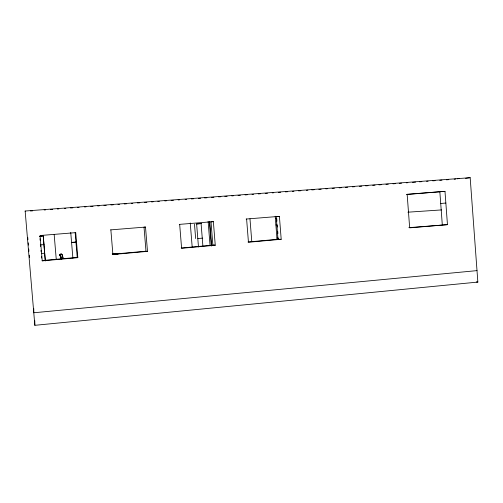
<?xml version="1.0" encoding="UTF-8"?>
<svg xmlns="http://www.w3.org/2000/svg" width="503" height="503" viewBox="0 0 503 503"><rect width="100%" height="100%" fill="white"/><g stroke="black" fill="none" stroke-linecap="round" stroke-linejoin="round"><path stroke-width="0.75" d="M33.783 308.635L33.776 312.772L477.007 270.62M40.913 236.36L41.466 236.196L40.378 236.316M45.358 261L43.252 236.039L45.201 260.051M454.171 179.231L455.68 179.018M457.196 178.81L459.465 178.49M465.533 178.332L470.173 177.685L477.85 282.076L34.845 325.315L25.15 211.027L470.173 177.685M75.727 232.638L75.167 232.719L77.229 257.404L77.82 257.662L75.727 232.638L40.014 235.53L42.246 260.881L77.82 257.662M406.349 194.529L444.985 191.341L447.456 224.652L409.668 227.853L407.147 194.271L444.985 191.341M145.499 227.06L144.021 227.211L145.983 251.198L147.492 251.368L145.499 227.06L110.61 229.884M213.366 221.634L211.015 221.854L212.882 245.156L215.253 245.244L213.366 221.634L179.294 224.388M279.398 216.353L276.229 216.636L278.002 239.271L281.196 239.283L279.398 216.353L246.156 219.044M77.229 257.404L42.133 260.573L42.246 260.881M112.615 254.21L145.983 251.198M181.206 248.017L214.441 245.011M247.973 241.987L278.002 239.271M147.492 251.368L112.898 254.493L110.861 229.833M215.253 245.244L181.602 248.287L179.665 224.325M281.196 239.283L248.451 242.245L246.602 218.975M198.478 246.979L196.623 223.948L201.558 223.558M440.716 203.482L445.853 203.042M112.213 253.952L119.771 253.311L122.066 253.707M115.08 254.298L118.186 254.034M275.38 218.421L276.7 218.315L276.927 221.238M197.798 238.541L202.759 238.126M41.743 253.449L44.698 253.204M408.845 227.652L447.456 224.652M40.278 244.923L43.975 244.621M71.363 242.396L75.959 242.018M71.583 242.565L76.091 242.195M40.29 236.272L43.252 236.039M39.693 236.423L41.29 236.247M39.737 236.46L41.975 236.272M196.623 223.948L201.697 223.521M30.469 211.009L32.695 210.839M44.107 209.984L45.66 209.87M50.319 209.518L52.652 209.342M57.311 208.996L58.864 208.877M64.296 208.475L65.849 208.355M70.508 208.003L72.841 207.833M77.5 207.481L79.053 207.368M84.491 206.959L86.044 206.84M90.703 206.494L93.03 206.318M97.689 205.966L99.242 205.853M103.901 205.501L106.234 205.325M110.912 204.979L113.257 204.803M117.941 204.451L119.507 204.331M124.197 203.979L126.536 203.803M131.226 203.451L132.792 203.338M137.476 202.986L139.821 202.81M144.512 202.458L146.857 202.281M151.541 201.929L153.107 201.81M157.797 201.458L159.357 201.345M164.827 200.93L166.392 200.816M171.083 200.464L173.422 200.288M178.106 199.936L179.659 199.823M185.11 199.414L186.663 199.295M191.335 198.943L193.674 198.767M198.339 198.421L200.678 198.245M204.57 197.949L206.903 197.78M211.574 197.428L213.907 197.251M218.579 196.899L220.911 196.73M224.803 196.434L227.142 196.258M231.814 195.912L233.367 195.793M238.038 195.441L240.371 195.265M245.036 194.919L247.363 194.743M252.016 194.397L253.569 194.277M258.228 193.932L260.554 193.756M265.207 193.404L267.539 193.227M272.192 192.882L273.745 192.762M278.404 192.416L280.731 192.24M285.383 191.894L287.716 191.718M292.369 191.366L293.922 191.253M298.575 190.901L300.907 190.725M306.34 190.323L307.899 190.203M311.803 189.908L314.142 189.738M318.827 189.386L321.172 189.21M325.856 188.858L327.415 188.738M332.099 188.386L334.438 188.21M339.123 187.864L341.468 187.688M345.372 187.393L347.711 187.217M352.396 186.864L354.741 186.688M359.425 186.336L361.764 186.167M365.668 185.871L368.007 185.695M372.692 185.343L375.037 185.167M378.941 184.878L381.28 184.702M385.964 184.35L388.31 184.173M392.994 183.821L395.333 183.645M399.237 183.356L401.576 183.18M406.254 182.828L407.814 182.708M412.491 182.356L415.61 182.124M419.508 181.834L421.847 181.658M426.525 181.306L428.084 181.193M432.762 180.841L435.101 180.665M439.741 180.313L441.961 180.149M446.438 179.816L448.758 179.64M407.92 212.184L441.634 209.914M275.896 224.967L277.216 224.891L277.386 227.06M276.92 238.045L278.247 238.038L278.354 239.428M476.291 281.925L477.85 282.076M61.517 254.034L61.479 254.015A1.616 1.597 -5.5 0 0 59.725 254.531A89.138 86.56 -6 0 1 60.096 255.882A89.251 86.667 -6 0 0 59.756 254.549L59.756 254.549M25.15 211.027L25.269 211.398M60.762 255.75L61.435 258.303A44.516 1.239 -14.4 0 1 60.505 258.322A46.49 1.295 -14.4 0 1 60.63 258.158M61.278 258.052L61.586 259.171M61.259 258.089L61.511 259.108M61.416 258.152L61.668 259.183M60.989 258.102L61.171 258.825M61.07 258.052L61.328 258.863M61.448 258.228L61.611 258.907M61.322 258.228L61.479 258.888M54.167 234.505L56.267 259.479M40.007 238.749L40.139 240.296M40.466 244.156L40.661 246.476M40.988 250.337L41.114 251.884M41.51 256.517L41.636 258.064M27.747 237.397L27.942 239.724M28.206 242.817L28.407 245.143M28.734 249.016L28.929 251.337M29.256 255.21L29.457 257.53M70.734 232.399L72.885 258.096M201.081 223.552L202.904 246.219M194.485 224.137L195.642 238.535M190.241 222.948L192.19 247.099M249.972 218.748L251.764 241.421M209.72 221.785L211.65 245.917M209.418 221.81L211.348 245.904M208.116 221.345L210.059 245.571M277.725 231.386L277.895 233.549M275.21 216.24L277.046 239.579M439.855 191.932L442.3 224.822M34.789 320.688L34.845 325.315M60.31 256.58A89.251 86.667 -6 0 1 60.649 257.945M60.272 256.561A89.138 86.56 -6 0 1 60.612 257.92M61.297 258.988A90.917 88.264 -6.1 0 0 60.228 254.839A1.641 1.622 -5.7 0 1 61.982 254.292L62.441 255.738A93.307 90.578 -6.4 0 1 63.007 257.794M61.265 258.963A90.804 88.151 -6.1 0 0 60.19 254.82A1.647 1.628 -5.7 0 1 62.014 254.311L62.41 255.719A93.187 90.465 -6.4 0 1 62.969 257.775M60.599 255.109A44.522 1.081 -14.4 0 1 59.675 255.153A46.496 1.132 -14.4 0 1 60.153 254.839L61.121 254.587A46.483 1.132 -14.4 0 0 60.775 254.757"/></g></svg>
